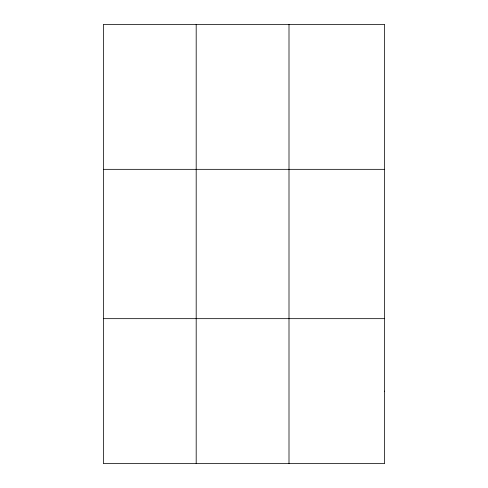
<?xml version="1.0" encoding="UTF-8"?>
<svg xmlns="http://www.w3.org/2000/svg" width="488" height="488" viewBox="0 0 488 488"><rect width="100%" height="100%" fill="white"/><g stroke="black" fill="none" stroke-linecap="round" stroke-linejoin="round"><path stroke-width="0.73" d="M196.188 463.6L196.188 24.4M289 463.6L289 24.4M103.383 169.336L384.617 169.336M103.383 318.664L384.617 318.664M384.617 391.132L384.617 463.6L103.383 463.6L103.383 24.4L384.617 24.4L384.617 391.132"/></g></svg>
